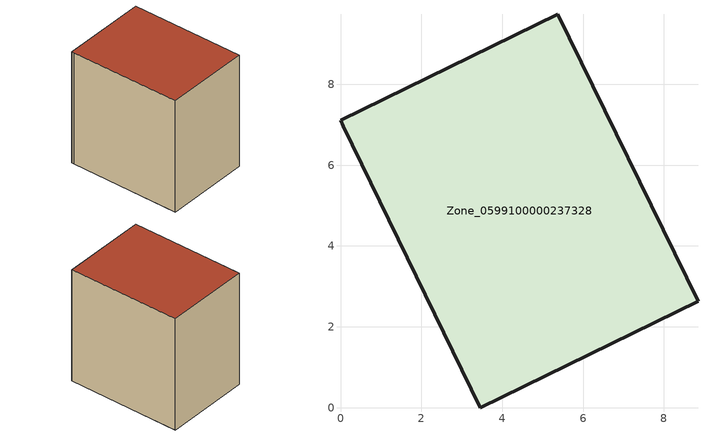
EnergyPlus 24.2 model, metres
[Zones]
Zone_0599100000237328
 floor ground (C_G): 0,7.11 5.37,9.73 8.84,2.63 3.46,0 0.07,6.97 z0
 wall outside (C_F): 3.46,0 8.84,2.63 5.37,9.73 0,7.11 0.07,6.97 3.46,0 z0:8.09
 roof outside (C_R): 5.37,9.73 0,7.11 0.07,6.97 3.46,0 8.84,2.63 z8.09
[BUILDING]
Pand.0599100000237328: North Axis=0; Terrain=City; Loads Convergence Tolerance Value=0.04; Temperature Convergence Tolerance Value=0.4; Solar Distribution=FullExterior; Maximum Number of Warmup Days=25; Minimum Number of Warmup Days=1
[Site:Location]
Rotterdam.The.Hague.AP_ZH_NLD Design_Conditions: Latitude=51.96; Longitude=4.45; Time Zone=1; Elevation=-4.5
[SITE:GROUNDTEMPERATURE:BUILDINGSURFACE]
18, 18, 18, 18, 18, 18, 18, 18, 18, 18, 18, 18
[MATERIAL] Thermal Absorptance=0.9; Solar Absorptance=0.7; Visible Absorptance=0.7
Name | Roughness | Thickness | Conductivity | Density | Specific Heat
G.TI.1965-1974 | MediumSmooth | 0.15 | 0.882353 | 540 | 1210
F.TI.1965-1974 | Rough | 0.3 | 0.697674 | 1920 | 840
R.TI.1965-1974 | MediumRough | 0.2 | 0.232558 | 1500 | 1000
[CONSTRUCTION]
C_G: G.TI.1965-1974
C_F: F.TI.1965-1974
C_R: R.TI.1965-1974
[ZONE]
Zone_0599100000237328: Type=1; Multiplier=1; Ceiling Height=Autocalculate; Volume=Autocalculate; Floor Area=autocalculate; Part of Total Floor Area=Yes
[ZONEINFILTRATION:DESIGNFLOWRATE]
Infil_Zone_0599100000237328: Zone or ZoneList or Space or SpaceList=Zone_0599100000237328; Schedule=AlwaysOn; Design Flow Rate Calculation Method=Flow/Area; Flow Rate per Floor Area=0.003; Constant Term Coefficient=1; Temperature Term Coefficient=0; Velocity Term Coefficient=0; Velocity Squared Term Coefficient=0
[HVACTEMPLATE:ZONE:IDEALLOADSAIRSYSTEM]
Zone_0599100000237328: Maximum Heating Supply Air Temperature=50; Minimum Cooling Supply Air Temperature=13; Maximum Heating Supply Air Humidity Ratio=0.0156; Minimum Cooling Supply Air Humidity Ratio=0.0077; Heating Limit=NoLimit; Cooling Limit=NoLimit; Dehumidification Control Type=ConstantSensibleHeatRatio; Cooling Sensible Heat Ratio=0.7; Dehumidification Setpoint=60; Humidification Control Type=None; Humidification Setpoint=30; Outdoor Air Method=None; Outdoor Air Flow Rate per Person=0.00944; Outdoor Air Flow Rate per Zone Floor Area=0; Outdoor Air Flow Rate per Zone=0; Demand Controlled Ventilation Type=None; Outdoor Air Economizer Type=NoEconomizer; Heat Recovery Type=None; Sensible Heat Recovery Effectiveness=0.7; Latent Heat Recovery Effectiveness=0.65
[ZONECONTROL:THERMOSTAT]
ThermostatControl_Zone_0599100000237328: Zone or ZoneList=Zone_0599100000237328; Control Type Schedule=DualSetpointControlType; Control 1=Thermostat_Zone_0599100000237328; Temperature Difference Between Cutout And Setpoint=0
[THERMOSTATSETPOINT:DUALSETPOINT]
Thermostat_Zone_0599100000237328: Heating Setpoint Temperature Schedule=HeatingSetpoint_Zone_0599100000237328; Cooling Setpoint Temperature Schedule=CoolingSetpoint_Zone_0599100000237328
[SCHEDULE:COMPACT]
HeatingSetpoint_Zone_0599100000237328: Through: 12/31, For: AllDays, Until: 24:00, 21
CoolingSetpoint_Zone_0599100000237328: Through: 12/31, For: AllDays, Until: 24:00, 24
DualSetpointControlType: Through: 12/31, For: AllDays, Until: 24:00, 4
AlwaysOn: Through: 12/31, For: AllDays, Until: 24:00, 1
